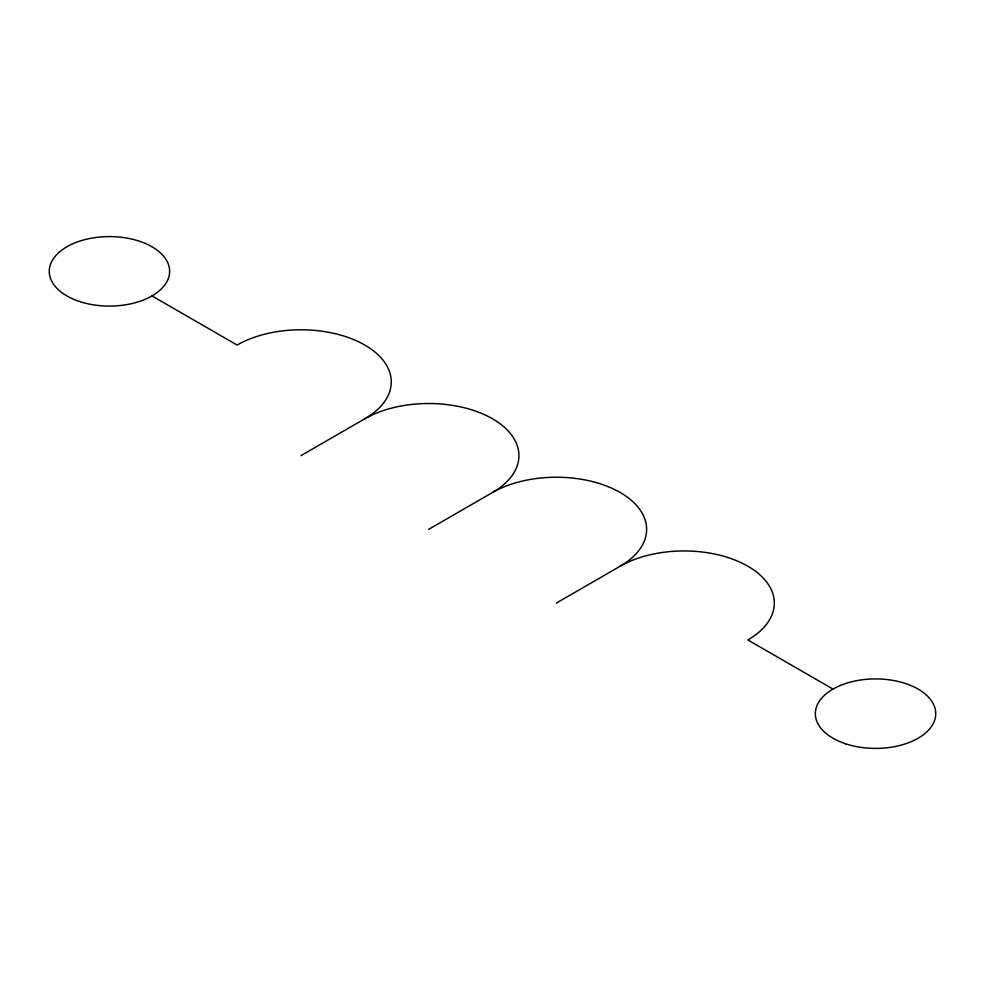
<?xml version="1.0" encoding="UTF-8"?>
<svg xmlns="http://www.w3.org/2000/svg" width="985" height="985" viewBox="0 0 985 985"><rect width="100%" height="100%" fill="white"/><g stroke="black" fill="none" stroke-linecap="round" stroke-linejoin="round"><path stroke-width="1.48" d="M300.967 455.636L364.819 418.785A90.288 52.131 0 0 1 492.5 418.785A90.288 52.131 0 0 1 492.5 492.5L428.66 529.364M556.34 603.079L620.181 566.215A90.288 52.131 0 0 1 747.874 566.215A90.288 52.131 0 0 1 747.874 639.942L833.002 689.081M151.998 295.919L237.126 345.058A90.288 52.131 0 0 1 364.819 345.058A90.288 52.131 0 0 1 364.807 418.785M492.5 492.5A90.288 52.131 0 0 1 620.193 492.5A90.288 52.131 0 0 1 620.181 566.215M845.462 743.749A60.196 34.746 0 0 0 935.75 713.657A60.196 34.746 0 0 0 845.462 683.565A60.196 34.746 0 0 0 845.462 743.749M79.342 301.435A60.196 34.746 0 0 0 169.629 271.343A60.196 34.746 0 0 0 79.342 241.251A60.196 34.746 0 0 0 79.342 301.435"/></g></svg>
